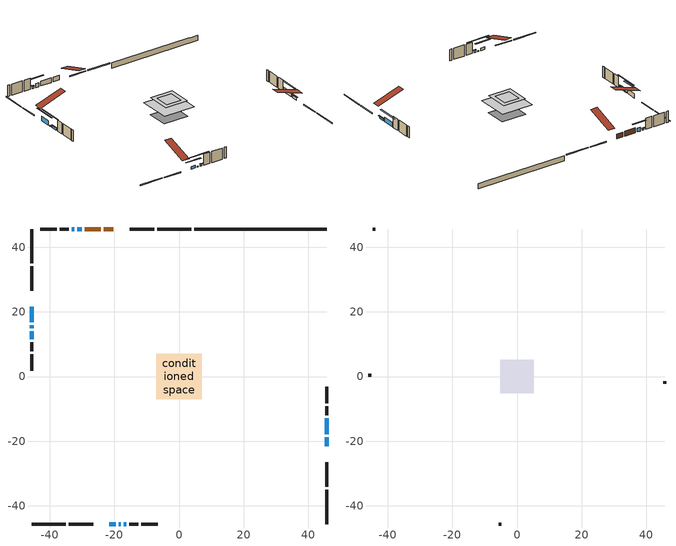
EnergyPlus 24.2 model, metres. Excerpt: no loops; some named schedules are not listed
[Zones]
conditioned space
 floor adiabatic (AdiabaticFloorConstruction): -7.03,-7.03 -7.03,7.03 7.03,7.03 7.03,-7.03 z3.21
 floor foundation (Slab1 construction): -5.57,-4.64 -5.57,4.64 5.57,4.64 5.57,-4.64 z-1.56
 wall outside (RimJoist1 construction): 3.84,45.61 -6.68,45.61 / -45.61,-45.61 -35.1,-45.61 / -45.61,45.61 -45.61,35.1 / 45.61,-45.61 45.61,-35.1 z0.77:1.07
 wall outside (RimJoist2 construction): -7.61,45.61 -15.26,45.61 / -34.17,-45.61 -26.51,-45.61 / -45.61,34.17 -45.61,26.51 / 45.61,-34.17 45.61,-26.51 z0.77:1.07
 wall outside (AdiabaticWallConstruction 1): -20.28,45.61 -23.23,45.61 / -24.16,45.61 -29.16,45.61 z0.77:2.8
 wall outside (AdiabaticWallConstruction): 45.61,-21.49 45.61,-18.8 z0.77:1.84; -30.09,45.61 -31.47,45.61 z0.77:2.42; -45.61,21.49 -45.61,16.78 z0.77:2.64; -21.49,-45.61 -19.54,-45.61 z0.77:1.93; -45.61,15.86 -45.61,14.99 / -18.62,-45.61 -18.03,-45.61 z0.77:1.12; -32.4,45.61 -33.16,45.61 / -17.11,-45.61 -16.35,-45.61 z0.77:1.67; -45.61,14.06 -45.61,11.5 z0.77:1.79; 45.61,-17.88 45.61,-12.94 z0.77:2.73
 wall outside (Wall1 construction): -34.08,45.61 -36.92,45.61 / -15.43,-45.61 -12.59,-45.61 / -45.61,10.57 -45.61,7.73 / 45.61,-12.01 45.61,-9.17 z0.77:5.65
 wall outside (Wall2 construction): -37.85,45.61 -42.86,45.61 / -11.66,-45.61 -6.65,-45.61 / -45.61,6.8 -45.61,1.79 / 45.61,-8.24 45.61,-3.23 z0.77:5.65
 wall foundation (FoundationWall1 construction): 4.77,45.61,-1.56 4.77,45.61,0.77 41.53,45.61,0.77 41.53,45.61,0.65 45.61,45.61,0.65 45.61,45.61,-1.56
 window (WindowConstruction): 45.61,-21.49 45.61,-18.81 z0.77:1.84
 window (WindowConstruction 5): -30.09,45.61 -31.47,45.61 z0.77:2.42
 window (WindowConstruction 6): -45.61,21.49 -45.61,16.78 z0.77:2.64
 window (WindowConstruction 7): -21.49,-45.61 -19.54,-45.61 z0.77:1.93
 window (WindowConstruction 8): -45.61,15.86 -45.61,14.99 z0.77:1.11
 window (WindowConstruction 9): -18.61,-45.61 -18.04,-45.61 z0.77:1.11
 window (WindowConstruction 1): -32.4,45.61 -33.16,45.61 z0.77:1.67
 window (WindowConstruction 2): -45.61,14.06 -45.61,11.5 z0.77:1.79
 window (WindowConstruction 3): -17.11,-45.61 -16.36,-45.61 z0.77:1.67
 window (WindowConstruction 4): 45.61,-17.88 45.61,-12.94 z0.77:2.73
 door (Door): -20.28,45.61 -23.23,45.61 z0.77:2.8
 door (Door 1): -24.16,45.61 -29.16,45.61 z0.77:2.8
 ceiling adiabatic (AdiabaticFloorConstruction): 7.03,-7.03 7.03,7.03 -7.03,7.03 -7.03,-7.03 z3.21
attic - vented
 floor to conditioned space (Floor1 construction Reversed): -3.35,-3.35 -3.35,3.35 3.35,3.35 3.35,-3.35 z5.65
 floor to conditioned space (Floor2 construction Reversed): -5.16,-5.16 -5.16,5.16 5.16,5.16 5.16,-5.16 z5.65
 wall outside (Wall3 construction): -43.79,45.61 -44.68,45.61 / -5.72,-45.61 -4.83,-45.61 / -45.61,0.86 -45.61,-0.03 / 45.61,-2.3 45.61,-1.41 z0.77:5.65
 roof outside (Roof1 construction): -19.35,45.61,5.65 -19.35,33.63,9.64 -16.19,33.63,9.64 -16.19,45.61,5.65; -22.42,-45.61,5.65 -22.42,-33.63,9.64 -25.58,-33.63,9.64 -25.58,-45.61,5.65; -45.61,22.42,5.65 -33.63,22.42,9.64 -33.63,25.58,9.64 -45.61,25.58,5.65; 45.61,-22.42,5.65 33.63,-22.42,9.64 33.63,-25.58,9.64 45.61,-25.58,5.65
shading: 45.61,-18.6 45.61,-21.69 46.02,-21.69 46.02,-18.6 z2.04; -33.99,45.61 -27.57,45.61 -27.57,46.02 -33.99,46.02 z4.94; -45.61,14.26 -45.61,24.01 -46.02,24.01 -46.02,14.26 z5.16; -17.02,-45.61 -24.01,-45.61 -24.01,-46.02 -17.02,-46.02 z4.45; -45.61,10.03 -45.61,20.81 -46.02,20.81 -46.02,10.03 z6.07; -13.08,-45.61 -23.57,-45.61 -23.57,-46.02 -13.08,-46.02 z6.07; -33.36,45.61 -32.2,45.61 -32.2,46.02 -33.36,46.02 z1.87; -45.61,11.3 -45.61,14.26 -46.02,14.26 -46.02,11.3 z1.99; -16.15,-45.61 -17.31,-45.61 -17.31,-46.02 -16.15,-46.02 z1.87; 45.61,-10.42 45.61,-20.4 46.02,-20.4 46.02,-10.42 z5.25
[Building]
Building 1: Terrain=Suburbs
[Site:Location]
Montreal Mirabel Intl AP_QC: Latitude {deg}=45.68; Longitude {deg}=-74.03; Time Zone {hr}=-5; Elevation {m}=82; Keep Site Location Information=Yes
[Site:GroundTemperature:Shallow]
0.642858, -1.75623, -1.94836, -0.80987, 3.76054, 8.30966, 12.2535, 14.7518, 14.9641, 12.9321, 9.08883, 4.67926
[Site:WaterMainsTemperature]
Calculation Method=Schedule; Temperature Schedule=mains temperature schedule
[Material] Roughness=Rough; Thermal Absorptance=0.9
Name | Thickness {m} | Conductivity {W/m-K} | Density {kg/m3} | Specific Heat {J/kg-K} | Solar Absorptance | Visible Absorptance
asphalt or fiberglass shingles | 0.00635 | 0.162714 | 1121.4 | 1465.45 | 0.84 | 0.84
ceiling loosefill ins | 0.254 | 0.0480833 | 16.02 | 1046.75 | 0.7 | 0.7
ceiling loosefill ins 1 | 0.0846667 | 0.0480833 | 16.02 | 1046.75 | 0.7 | 0.7
ceiling stud and cavity | 0.1397 | 0.0957022 | 65.682 | 1177.47 | 0.7 | 0.7
ceiling stud and cavity 1 | 0.1397 | 0.0893437 | 65.682 | 1177.47 | 0.7 | 0.7
concrete 4.0 in. | 0.1016 | 1.803125 | 2242.8 | 837.4 | 0.7 | 0.7
concrete 8.0 in. | 0.2032 | 1.803125 | 2242.8 | 837.4 | 0.7 | 0.7
door material | 0.04445 | 0.053851 | 512.64 | 1214.23 | 0.7 | 0.7
door material 1 | 0.04445 | 0.188738 | 512.64 | 1214.23 | 0.7 | 0.7
exterior vertical ins | 0.0319004 | 0.029427 | 32.04 | 1214.23 | 0.7 | 0.7
floor covering | 0.0127 | 0.0433444 | 54.468 | 1339.84 | 0.6 | 0.6
floor rigid ins; wall rigid ins 1 | 0.512978 | 0.029427 | 32.04 | 1214.23 | 0.7 | 0.7
floor stud and cavity | 0.1397 | 1.75129 | 37.0049 | 1207.88 | 0.7 | 0.7
furniture material conditioned space 1 | 0.1524 | 0.115458 | 640.8 | 1214.23 | 0.6 | 0.6
gypsum board | 0.0127 | 0.160291 | 801 | 837.4 | 0.6 | 0.6
gypsum board 1 | 0.0127 | 0.160291 | 801 | 837.4 | 0.7 | 0.7
osb sheathing 0.5 in. | 0.0127 | 0.115458 | 512.64 | 1214.23 | 0.7 | 0.7
osb sheathing 0.75 in. | 0.01905 | 0.115458 | 512.64 | 1214.23 | 0.7 | 0.7
osb sheathing 2.0 in. | 0.0508 | 0.115458 | 512.64 | 1214.23 | 0.7 | 0.7
rim joist rigid ins; wall rigid ins | 0.051816 | 0.029427 | 32.04 | 1214.23 | 0.7 | 0.7
rim joist stud and cavity | 0.0508 | 0.0451784 | 125.044 | 1163.47 | 0.6 | 0.6
rim joist stud and cavity 1 | 0.0508 | 0.0402607 | 125.044 | 1163.47 | 0.6 | 0.6
wall stud and cavity | 0.1397 | 0.234041 | 139.0536 | 1170.24 | 0.7 | 0.7
wall stud and cavity 1 | 0.1397 | 0.212707 | 139.0536 | 1170.24 | 0.7 | 0.7
wall stud and cavity 2 | 0.0889 | 6.1454 | 50.32683 | 1063.81 | 0.6 | 0.6
wall stud and cavity 3 | 0.0889 | 0.380278 | 52.3479 | 1209.89 | 0.7 | 0.7
wall stud and cavity 4 | 0.0889 | 0.391764 | 83.0341 | 1211.67 | 0.7 | 0.7
wood siding | 0.0254 | 0.102417 | 544.68 | 1172.36 | 0.4 | 0.4
wood siding 1 | 0.00254 | 0.102417 | 544.68 | 1172.36 | 0.4 | 0.4
wood siding 2; wood siding 3; wood siding 4 | 0.0254 | 0.102417 | 544.68 | 1172.36 | 0.7 | 0.7
[WindowMaterial:SimpleGlazingSystem]
Name | U-Factor {W/m2-K} | Solar Heat Gain Coefficient
WindowMaterial | 2.94348 | 0.64
WindowMaterial 1 | 2.963916 | 0.62
WindowMaterial 2 | 2.22975 | 0.6
WindowMaterial 3 | 2.27177 | 0.58
WindowMaterial 4 | 2.8884 | 0.7
WindowMaterial 5 | 2.90203 | 0.68
WindowMaterial 6 | 2.07701 | 0.65
WindowMaterial 7 | 2.188869 | 0.61
WindowMaterial 8 | 3.07123 | 0.43
[Construction]
AdiabaticFloorConstruction: floor stud and cavity, floor rigid ins, osb sheathing 0.75 in., floor covering
AdiabaticWallConstruction: wood siding 3, wall rigid ins 1, wall stud and cavity 3, gypsum board
AdiabaticWallConstruction 1: wood siding 4, wall rigid ins 1, wall stud and cavity 3, gypsum board
Door: door material
Door 1: door material 1
Floor1 construction Reversed: gypsum board, ceiling stud and cavity, ceiling loosefill ins
Floor2 construction Reversed: gypsum board, ceiling stud and cavity 1, ceiling loosefill ins 1
FoundationWall1 construction: concrete 8.0 in., gypsum board 1
furniture construction conditioned space 1: furniture material conditioned space 1
PartitionWallConstruction: gypsum board, wall stud and cavity 4, gypsum board
RimJoist1 construction: wood siding 2, osb sheathing 2.0 in., rim joist stud and cavity
RimJoist2 construction: wood siding 2, rim joist rigid ins, osb sheathing 2.0 in., rim joist stud and cavity 1
Roof1 construction: asphalt or fiberglass shingles
Slab1 construction: concrete 4.0 in.
Wall1 construction: wood siding, wall rigid ins, osb sheathing 0.5 in., wall stud and cavity, gypsum board
Wall2 construction: wood siding, wall rigid ins, osb sheathing 0.5 in., wall stud and cavity 1, gypsum board
Wall3 construction: wood siding 1, wall stud and cavity 2
WindowConstruction: WindowMaterial
WindowConstruction 1: WindowMaterial 1
WindowConstruction 2: WindowMaterial 2
WindowConstruction 3: WindowMaterial 3
WindowConstruction 4: WindowMaterial 4
WindowConstruction 5: WindowMaterial 5
WindowConstruction 6: WindowMaterial 6
WindowConstruction 7: WindowMaterial 7
WindowConstruction 8; WindowConstruction 9: WindowMaterial 8
[Zone] Multiplier=1; Part of Total Floor Area=Yes
Name | Volume {m3}
attic - vented | 98.2125
conditioned space | 753.4
[Space]
Name | Zone | Volume {m3}
attic - vented 1 | attic - vented | 98.2125
conditioned space 1 | conditioned space | 753.4
[ZoneInfiltration:EffectiveLeakageArea]
infil attic - vented 1: Zone or Space=attic - vented 1; Schedule=Always On Discrete; Effective Air Leakage Area {cm2}=6989.08; Stack Coefficient=0.000616947; Wind Coefficient=1.6782e-05
[ZoneMixing]
whole house fan mix: Zone or Space=attic - vented; Schedule=Always On Continuous; Design Flow Rate Calculation Method=Flow/Zone; Design Flow Rate {m3/s}=0; Source Zone or Space=conditioned space
[SurfaceProperty:ExposedFoundationPerimeter]
Slab1: Exposed Perimeter Calculation Method=TotalExposedPerimeter; Total Exposed Perimeter {m}=40.844
[InternalMass] Zone or ZoneList=conditioned space; Space or SpaceList=conditioned space 1
Name | Construction | Surface Area {m2}
furniture mass conditioned space 1 | furniture construction conditioned space 1 | 120.52
partition wall mass | PartitionWallConstruction | 301.3
[Lights]
interior lighting: Zone or ZoneList or Space or SpaceList=conditioned space 1; Schedule=interior lighting schedule; Design Level Calculation Method=LightingLevel; Lighting Level {W}=343.2; Return Air Fraction=0; Fraction Radiant=0.6; Fraction Visible=0.2; Fraction Replaceable=1
[People]
occupants: Zone or ZoneList or Space or SpaceList=conditioned space 1; Number of People Schedule=occupants schedule; Number of People Calculation Method=People; Number of People=3; Fraction Radiant=0.314171; Sensible Heat Fraction=0.56303; Activity Level Schedule=occupants activity schedule; Carbon Dioxide Generation Rate {m3/s-W}=0; Enable ASHRAE 55 Comfort Warnings=No; Mean Radiant Temperature Calculation Type=EnclosureAveraged
[ElectricEquipment] Zone or ZoneList or Space or SpaceList=conditioned space 1; Design Level Calculation Method=EquipmentLevel
Name | Schedule | Design Level {W} | Fraction Latent | Fraction Radiant | Fraction Lost
clothes dryer | clothes dryer schedule | 140.772 | 0.015 | 0.081 | 0.85
clothes washer | clothes washer schedule | 32.1985 | 0.03 | 0.162 | 0.7
cooking range | cooking range schedule | 215.147 | 0.08 | 0.432 | 0.2
dishwasher | dishwasher schedule | 66.8632 | 0.3 | 0.18 | 0.4
fridge | fridge schedule | 72.9452 | 0 | 0.6 | 0
mech vent house fan | mech vent house fan schedule | 10 | 0 | 0 | 1
mech vent house fan cfis | mech vent house fan cfis schedule | 0 | 0 | 0 | 0
misc plug loads | misc plug loads schedule | 494.7 | 0.045 | 0.513 | 0.1
whole house fan | Always On Discrete | 0 | 0 | 0 | 1
[OtherEquipment] Zone or ZoneList or Space or SpaceList=conditioned space 1; Design Level Calculation Method=EquipmentLevel
Name | Fuel Type | Schedule | Design Level {W} | Fraction Latent | Fraction Radiant | Fraction Lost
clothes dryer 1 | Electricity | clothes dryer schedule | 0 | 0.015 | 0.081 | 0.85
cooking range 1 | Electricity | cooking range schedule | 0 | 0.08 | 0.432 | 0.2
general water use latent | None | general water use schedule | 62.594 | 1 | 0 | 0
general water use sensible | None | general water use schedule | -61.6891 | 0 | 0.6 | 0
mech vent house fan latent load | None | Always On Discrete | 0 | 1 | 0 | 0
mech vent house fan sensible load | None | Always On Discrete | 0 | 0 | 0 | 0
water heater energy adjustment1 | Electricity | Always On Discrete | 0.01 | 0 | 0 | 1
[ZoneInfiltration:DesignFlowRate] Zone or ZoneList or Space or SpaceList=conditioned space 1; Schedule=Always On Discrete; Design Flow Rate Calculation Method=Flow/Zone; Design Flow Rate {m3/s}=0
infil flow; natural vent flow; whole house fan flow
[ZoneControl:Thermostat]
conditioned space Thermostat: Zone or ZoneList=conditioned space; Control Type Schedule=conditioned space Thermostat Schedule; Control 1=conditioned space temperature setpoint; Temperature Difference Between Cutout And Setpoint {deltaC}=0
[ZoneHVAC:Baseboard:Convective:Electric]
electric baseboard: Availability Schedule=Always On Discrete; Heating Design Capacity {W}=20032; Efficiency=1
[AirLoopHVAC:UnitarySystem]
unit heater unitary system: Control Type=Load; Controlling Zone or Thermostat Location=conditioned space; Dehumidification Control Type=None; Availability Schedule=Always On Discrete; Supply Fan=unit heater supply fan; Fan Placement=BlowThrough; Supply Air Fan Operating Mode Schedule=unit heater auto fan schedule; Heating Coil=unit heater htg coil; DX Heating Coil Sizing Ratio=1; Use DOAS DX Cooling Coil=No; Minimum Supply Air Temperature {C}=2; Latent Load Control=SensibleOnlyLoadControl; Cooling Supply Air Flow Rate Method=None; Heating Supply Air Flow Rate Method=SupplyAirFlowRate; Heating Supply Air Flow Rate {m3/s}=0.00141584; No Load Supply Air Flow Rate Method=SupplyAirFlowRate; No Load Supply Air Flow Rate {m3/s}=0; No Load Supply Air Flow Rate Control Set To Low Speed=Yes; Maximum Supply Air Temperature {C}=48.8889; Maximum Outdoor Dry-Bulb Temperature for Supplemental Heater Operation {C}=21; Ancillary On-Cycle Electric Power {W}=0; Ancillary Off-Cycle Electric Power {W}=0
[Fan:SystemModel]
unit heater supply fan: Availability Schedule=Always On Discrete; Design Maximum Air Flow Rate {m3/s}=0.00141584; Speed Control Method=Discrete; Electric Power Minimum Flow Rate Fraction=0.2; Design Pressure Rise {Pa}=500; Motor Efficiency=1; Motor In Air Stream Fraction=1; Design Electric Power Consumption {W}=Autosize; Design Power Sizing Method=PowerPerFlow; Electric Power Per Unit Flow Rate {W/(m3/s)}=28251.7; Electric Power Per Unit Flow Rate Per Unit Pressure {W/((m3/s)-Pa)}=1.66667; Fan Total Efficiency=0.7; Motor Loss Radiative Fraction=0; Number of Speeds=1; Speed Flow Fraction 1=1; Speed Electric Power Fraction 1=1
[Coil:Heating:Fuel]
unit heater htg coil: Availability Schedule=Always On Discrete; Fuel Type=OtherFuel1; Burner Efficiency=0.3; Nominal Capacity {W}=0.293071; On Cycle Parasitic Electric Load {W}=0; Off Cycle Parasitic Fuel Load {W}=0
[Zone equipment]
conditioned space: electric baseboard, unit heater unitary system
[Foundation:Kiva]
Foundation Kiva 1: Initial Indoor Air Temperature {C}=21; Wall Height Above Grade {m}=0.770016; Wall Depth Below Slab {m}=0.2032; Custom Block Material Name 1=exterior vertical ins; Custom Block Depth 1 {m}=2.33001; Custom Block X Position 1 {m}=0.2159; Custom Block Z Position 1 {m}=0
[Foundation:Kiva:Settings]
Soil Conductivity {W/m-K}=0.849921; Soil Density {kg/m3}=1842.3; Soil Specific Heat {J/kg-K}=418.7; Ground Solar Absorptivity=0.9; Ground Thermal Absorptivity=0.9; Ground Surface Roughness {m}=0.03; Far-Field Width {m}=40; Deep-Ground Boundary Condition=ZeroFlux; Deep-Ground Depth {m}=40; Minimum Cell Dimension {m}=0.2; Maximum Cell Growth Coefficient=3; Simulation Timestep=Timestep
[Exterior:Lights]
exterior lighting: Schedule=exterior lighting schedule; Design Level {W}=75.6
[EnergyManagementSystem:GlobalVariable]
infil_program_Qfan
infil_program_Qinf
natural_vent_program_Qnv
natural_vent_program_Qwhf
[EnergyManagementSystem:Sensor]
Name | Output:Variable or Output:Meter Index Key | Output:Variable or Output:Meter
airflow_gain | infil flow | Infiltration Sensible Heat Gain Energy
airflow_gain_1 | natural vent flow | Infiltration Sensible Heat Gain Energy
airflow_gain_2 | whole house fan flow | Infiltration Sensible Heat Gain Energy
airflow_loss | infil flow | Infiltration Sensible Heat Loss Energy
airflow_loss_1 | natural vent flow | Infiltration Sensible Heat Loss Energy
airflow_loss_2 | whole house fan flow | Infiltration Sensible Heat Loss Energy
clg_load_cond |  | Cooling:EnergyTransfer:Zone:CONDITIONED SPACE
clg_sp_s; clg_sp_s_1 | cooling setpoint | Schedule Value
clothes_dryer_exhaust_0_sch_s | clothes dryer exhaust 0 schedule | Schedule Value
conditioned_space_clg_unmet_s | conditioned space | Zone Cooling Setpoint Not Met Time
conditioned_space_htg_unmet_s | conditioned space | Zone Heating Setpoint Not Met Time
cool_season | cooling season schedule | Schedule Value
fridge_tin_s | conditioned space | Zone Mean Air Temperature
htg_load_cond |  | Heating:EnergyTransfer:Zone:CONDITIONED SPACE
htg_sp_s; htg_sp_s_1 | heating setpoint | Schedule Value
ig_ee_conv | clothes dryer | Electric Equipment Convective Heating Energy
ig_ee_conv_2 | cooking range | Electric Equipment Convective Heating Energy
ig_ee_conv_4 | fridge | Electric Equipment Convective Heating Energy
ig_ee_conv_5 | misc plug loads | Electric Equipment Convective Heating Energy
ig_ee_conv_6 | whole house fan | Electric Equipment Convective Heating Energy
ig_ee_rad | clothes dryer | Electric Equipment Radiant Heating Energy
ig_ee_rad_2 | cooking range | Electric Equipment Radiant Heating Energy
ig_ee_rad_4 | fridge | Electric Equipment Radiant Heating Energy
ig_ee_rad_5 | misc plug loads | Electric Equipment Radiant Heating Energy
ig_ee_rad_6 | whole house fan | Electric Equipment Radiant Heating Energy
ig_lgt_conv | interior lighting | Lights Convective Heating Energy
ig_lgt_rad | interior lighting | Lights Radiant Heating Energy
ig_lgt_vis | interior lighting | Lights Visible Radiation Heating Energy
ig_oe_conv | clothes dryer 1 | Other Equipment Convective Heating Energy
ig_oe_conv_1 | cooking range 1 | Other Equipment Convective Heating Energy
ig_oe_conv_2 | general water use latent | Other Equipment Convective Heating Energy
ig_oe_conv_3 | general water use sensible | Other Equipment Convective Heating Energy
ig_oe_conv_4 | water heater energy adjustment1 | Other Equipment Convective Heating Energy
ig_oe_rad | clothes dryer 1 | Other Equipment Radiant Heating Energy
ig_oe_rad_1 | cooking range 1 | Other Equipment Radiant Heating Energy
ig_oe_rad_2 | general water use latent | Other Equipment Radiant Heating Energy
ig_oe_rad_3 | general water use sensible | Other Equipment Radiant Heating Energy
ig_oe_rad_4 | water heater energy adjustment1 | Other Equipment Radiant Heating Energy
ig_ppl_conv | occupants | People Convective Heating Energy
ig_ppl_rad | occupants | People Radiant Heating Energy
im_conv | furniture mass conditioned space 1 | Surface Inside Face Convection Heat Gain Energy
im_conv_1 | partition wall mass | Surface Inside Face Convection Heat Gain Energy
im_ig | furniture mass conditioned space 1 | Surface Inside Face Internal Gains Radiation Heat Gain Energy
im_ig_1 | partition wall mass | Surface Inside Face Internal Gains Radiation Heat Gain Energy
im_lgt | furniture mass conditioned space 1 | Surface Inside Face Lights Radiation Heat Gain Energy
im_lgt_1 | partition wall mass | Surface Inside Face Lights Radiation Heat Gain Energy
im_sol | furniture mass conditioned space 1 | Surface Inside Face Solar Radiation Heat Gain Energy
im_sol_1 | partition wall mass | Surface Inside Face Solar Radiation Heat Gain Energy
im_surf | furniture mass conditioned space 1 | Surface Inside Face Net Surface Thermal Radiation Heat Gain Energy
im_surf_1 | partition wall mass | Surface Inside Face Net Surface Thermal Radiation Heat Gain Energy
mv_conv | mech vent house fan | Electric Equipment Convective Heating Energy
mv_conv_1 | mech vent house fan cfis | Electric Equipment Convective Heating Energy
mv_conv_2 | mech vent house fan latent load | Other Equipment Convective Heating Energy
mv_conv_3 | mech vent house fan sensible load | Other Equipment Convective Heating Energy
mv_rad | mech vent house fan | Electric Equipment Radiant Heating Energy
mv_rad_1 | mech vent house fan cfis | Electric Equipment Radiant Heating Energy
mv_rad_2 | mech vent house fan latent load | Other Equipment Radiant Heating Energy
mv_rad_3 | mech vent house fan sensible load | Other Equipment Radiant Heating Energy
natural_vent_s | natural vent schedule | Schedule Value
out_pb_s |  | Site Outdoor Air Barometric Pressure
out_wt_s |  | Site Outdoor Air Humidity Ratio
site_vw_s |  | Site Wind Speed
ss_back_out | Window1 | Surface Window Shortwave from Zone Back Out Window Heat Transfer Rate
ss_back_out_1 | Window12 | Surface Window Shortwave from Zone Back Out Window Heat Transfer Rate
ss_back_out_2 | Window13 | Surface Window Shortwave from Zone Back Out Window Heat Transfer Rate
ss_back_out_3 | Window16 | Surface Window Shortwave from Zone Back Out Window Heat Transfer Rate
ss_back_out_4 | Window18 | Surface Window Shortwave from Zone Back Out Window Heat Transfer Rate
ss_back_out_5 | Window21 | Surface Window Shortwave from Zone Back Out Window Heat Transfer Rate
ss_back_out_6 | Window4 | Surface Window Shortwave from Zone Back Out Window Heat Transfer Rate
ss_back_out_7 | Window5 | Surface Window Shortwave from Zone Back Out Window Heat Transfer Rate
ss_back_out_8 | Window8 | Surface Window Shortwave from Zone Back Out Window Heat Transfer Rate
ss_back_out_9 | Window9 | Surface Window Shortwave from Zone Back Out Window Heat Transfer Rate
ss_conv | Door1 | Surface Inside Face Convection Heat Gain Energy
ss_conv_1 | Door4 | Surface Inside Face Convection Heat Gain Energy
ss_conv_10 | Window8 | Surface Inside Face Convection Heat Gain Energy
ss_conv_11 | Window9 | Surface Inside Face Convection Heat Gain Energy
ss_conv_2 | Window1 | Surface Inside Face Convection Heat Gain Energy
ss_conv_3 | Window12 | Surface Inside Face Convection Heat Gain Energy
ss_conv_4 | Window13 | Surface Inside Face Convection Heat Gain Energy
ss_conv_5 | Window16 | Surface Inside Face Convection Heat Gain Energy
ss_conv_6 | Window18 | Surface Inside Face Convection Heat Gain Energy
ss_conv_7 | Window21 | Surface Inside Face Convection Heat Gain Energy
ss_conv_8 | Window4 | Surface Inside Face Convection Heat Gain Energy
ss_conv_9 | Window5 | Surface Inside Face Convection Heat Gain Energy
ss_ig | Door1 | Surface Inside Face Internal Gains Radiation Heat Gain Energy
ss_ig_1 | Door4 | Surface Inside Face Internal Gains Radiation Heat Gain Energy
ss_ig_10 | Window8 | Surface Inside Face Internal Gains Radiation Heat Gain Energy
ss_ig_11 | Window9 | Surface Inside Face Internal Gains Radiation Heat Gain Energy
ss_ig_2 | Window1 | Surface Inside Face Internal Gains Radiation Heat Gain Energy
ss_ig_3 | Window12 | Surface Inside Face Internal Gains Radiation Heat Gain Energy
ss_ig_4 | Window13 | Surface Inside Face Internal Gains Radiation Heat Gain Energy
ss_ig_5 | Window16 | Surface Inside Face Internal Gains Radiation Heat Gain Energy
ss_ig_6 | Window18 | Surface Inside Face Internal Gains Radiation Heat Gain Energy
ss_ig_7 | Window21 | Surface Inside Face Internal Gains Radiation Heat Gain Energy
ss_ig_8 | Window4 | Surface Inside Face Internal Gains Radiation Heat Gain Energy
ss_ig_9 | Window5 | Surface Inside Face Internal Gains Radiation Heat Gain Energy
ss_lgt | Door1 | Surface Inside Face Lights Radiation Heat Gain Energy
ss_lgt_1 | Door4 | Surface Inside Face Lights Radiation Heat Gain Energy
ss_sol | Door1 | Surface Inside Face Solar Radiation Heat Gain Energy
ss_sol_1 | Door4 | Surface Inside Face Solar Radiation Heat Gain Energy
ss_surf | Door1 | Surface Inside Face Net Surface Thermal Radiation Heat Gain Energy
ss_surf_1 | Door4 | Surface Inside Face Net Surface Thermal Radiation Heat Gain Energy
ss_surf_10 | Window8 | Surface Inside Face Net Surface Thermal Radiation Heat Gain Energy
ss_surf_11 | Window9 | Surface Inside Face Net Surface Thermal Radiation Heat Gain Energy
ss_surf_2 | Window1 | Surface Inside Face Net Surface Thermal Radiation Heat Gain Energy
ss_surf_3 | Window12 | Surface Inside Face Net Surface Thermal Radiation Heat Gain Energy
ss_surf_4 | Window13 | Surface Inside Face Net Surface Thermal Radiation Heat Gain Energy
ss_surf_5 | Window16 | Surface Inside Face Net Surface Thermal Radiation Heat Gain Energy
ss_surf_6 | Window18 | Surface Inside Face Net Surface Thermal Radiation Heat Gain Energy
ss_surf_7 | Window21 | Surface Inside Face Net Surface Thermal Radiation Heat Gain Energy
ss_surf_8 | Window4 | Surface Inside Face Net Surface Thermal Radiation Heat Gain Energy
ss_surf_9 | Window5 | Surface Inside Face Net Surface Thermal Radiation Heat Gain Energy
ss_trans_in | Window1 | Surface Window Transmitted Solar Radiation Rate
ss_trans_in_1 | Window12 | Surface Window Transmitted Solar Radiation Rate
ss_trans_in_2 | Window13 | Surface Window Transmitted Solar Radiation Rate
ss_trans_in_3 | Window16 | Surface Window Transmitted Solar Radiation Rate
ss_trans_in_4 | Window18 | Surface Window Transmitted Solar Radiation Rate
ss_trans_in_5 | Window21 | Surface Window Transmitted Solar Radiation Rate
ss_trans_in_6 | Window4 | Surface Window Transmitted Solar Radiation Rate
ss_trans_in_7 | Window5 | Surface Window Transmitted Solar Radiation Rate
ss_trans_in_8 | Window8 | Surface Window Transmitted Solar Radiation Rate
ss_trans_in_9 | Window9 | Surface Window Transmitted Solar Radiation Rate
